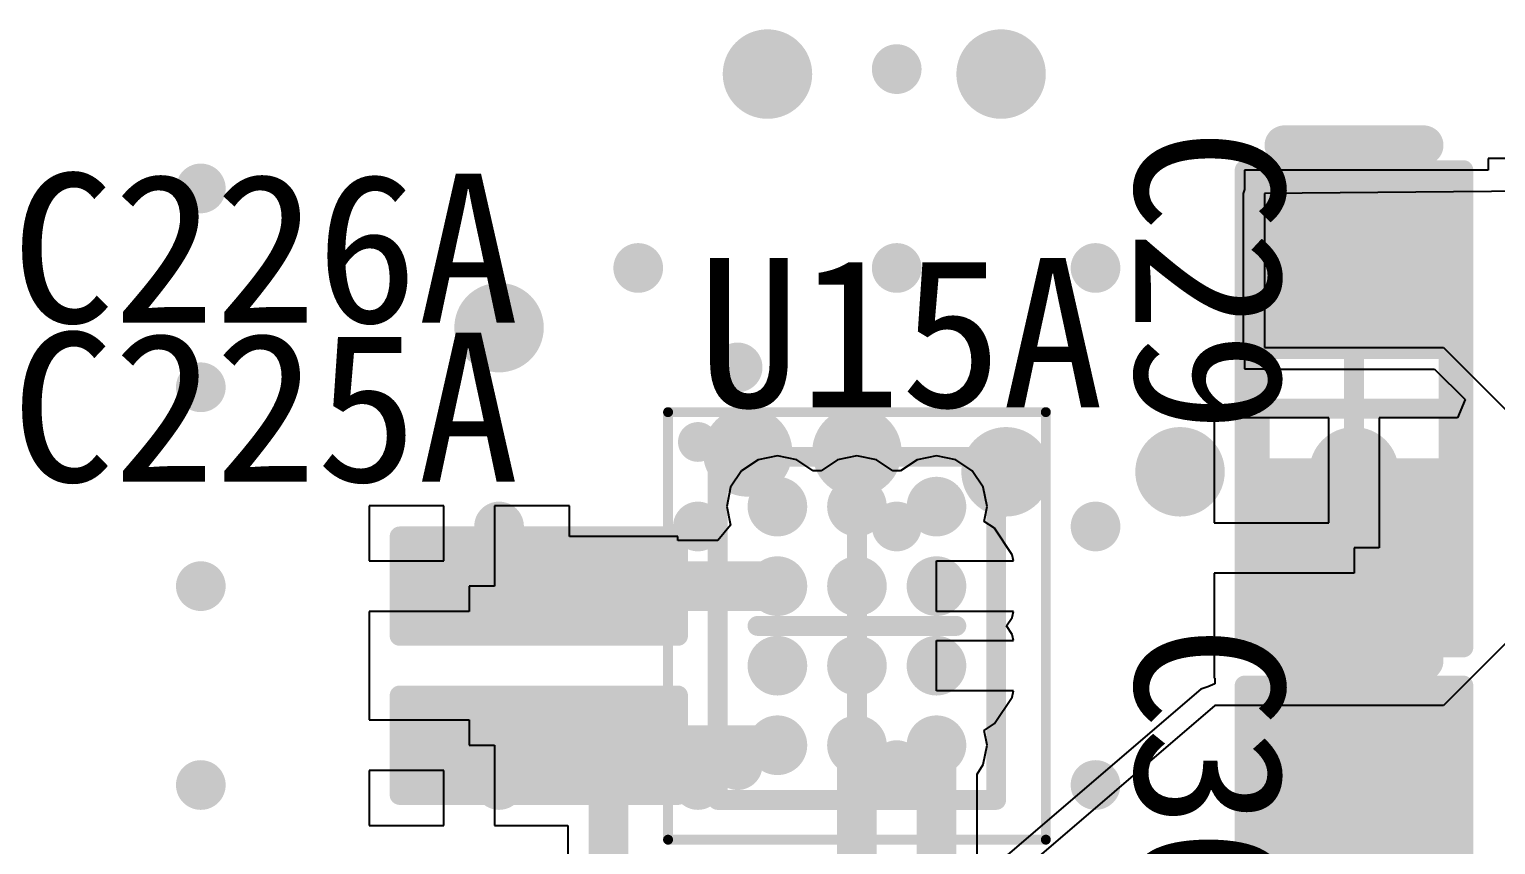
# Model space of a CAD drawing. Header units: millimetres. Extents: x 15 to 120, y 22 to 104.
# Drawn here: x 67.14 to 74.51, y 68.9 to 73 of the extents above; entities that cross this region are included whole.
import ezdxf

# ---------------------------------------------------------------- set-up
doc = ezdxf.new("R2010")
doc.units = ezdxf.units.MM
for name, color, linetype in [('BottomLayer', 5, 'Continuous'), ('Mechanical13', 56, 'Continuous'), ('Mechanical15', 56, 'Continuous'), ('MultiLayer', 9, 'Continuous'), ('TopLayer', 1, 'Continuous'), ('TopOverlay', 2, 'Continuous'), ('TopPaste', 8, 'Continuous'), ('TopSolder', 216, 'Continuous')]:
    doc.layers.add(name, color=color, linetype=linetype)

msp = doc.modelspace()

# ---------------------------------------------------------------- linework, layer by layer
at = {"layer": 'BottomLayer', "const_width": 0.12499848}
for points in [[(67.93750192, 72.20000037999999, 1), (68.06250039999999, 72.20000037999999, 1)], [(70.13750259999999, 71.80000118, 1), (70.26250107999999, 71.80000118, 1)], [(71.43750254, 71.80000118, 1), (71.56250102, 71.80000118, 1)], [(72.43750054, 71.80000118, 1), (72.56249901999999, 71.80000118, 1)], [(73.93750261999999, 71.80000118, 1), (74.06250109999999, 71.80000118, 1)], [(67.93750192, 71.19999983999999, 1), (68.06250039999999, 71.19999983999999, 1)], [(69.43750146, 70.50000124, 1), (69.56249994, 70.50000124, 1)], [(70.437502, 70.50000124, 1), (70.56250048, 70.50000124, 1)], [(71.4375, 70.50000124, 1), (71.56249848, 70.50000124, 1)], [(72.43750054, 70.50000124, 1), (72.56249901999999, 70.50000124, 1)], [(67.93750192, 70.20000184, 1), (68.06250039999999, 70.20000184, 1)], [(67.93750192, 69.2000013, 1), (68.06250039999999, 69.2000013, 1)], [(69.43750146, 69.2000013, 1), (69.56249994, 69.2000013, 1)], [(70.437502, 69.2000013, 1), (70.56250048, 69.2000013, 1)], [(71.4375, 69.2000013, 1), (71.56249848, 69.2000013, 1)], [(72.43750054, 69.2000013, 1), (72.56249901999999, 69.2000013, 1)]]:
    msp.add_lwpolyline(points, format="xyb", close=True, dxfattribs=at)
at = {"layer": 'Mechanical13', "const_width": 0.0999998}
for points in [[(73.32500193999999, 70.21699952), (73.32500193999999, 71.96700109999999)], [(73.32500193999999, 71.96700109999999), (74.27500257999999, 71.96700109999999)], [(74.27500257999999, 70.21699952), (74.27500257999999, 71.96700109999999)], [(70.5999985, 70.85000308), (72.00000078, 70.85000308)], [(70.5999985, 69.12500272), (70.5999985, 70.85000308)], [(72.00000078, 69.12500272), (72.00000078, 70.85000308)], [(69.3850022, 70.36500532), (70.01500094, 70.36500532)], [(69.3850022, 70.03500344), (69.3850022, 70.36500532)], [(70.01500094, 70.03500344), (70.01500094, 70.36500532)], [(73.32500193999999, 70.21699952), (74.27500257999999, 70.21699952)], [(69.3850022, 70.03500344), (70.01500094, 70.03500344)], [(69.3850022, 69.2350025), (69.3850022, 69.56500437999999)], [(69.3850022, 69.56500437999999), (70.01500094, 69.56500437999999)], [(70.01500094, 69.2350025), (70.01500094, 69.56500437999999)], [(73.32500193999999, 67.6249981), (73.32500193999999, 69.37499968)], [(73.32500193999999, 69.37499968), (74.27500257999999, 69.37499968)], [(74.27500257999999, 67.6249981), (74.27500257999999, 69.37499968)], [(69.3850022, 69.2350025), (70.01500094, 69.2350025)], [(70.5999985, 69.12500272), (72.00000078, 69.12500272)]]:
    msp.add_lwpolyline(points, dxfattribs=at)
at = {"layer": 'Mechanical13', "const_width": 0.0499999}
for points in [[(73.30000326, 71.96700109999999, 1), (73.35000062, 71.96700109999999, 1)], [(73.30000326, 71.96700109999999, 1), (73.35000062, 71.96700109999999, 1)], [(74.2500039, 71.96700109999999, 1), (74.30000126, 71.96700109999999, 1)], [(74.2500039, 71.96700109999999, 1), (74.30000126, 71.96700109999999, 1)], [(70.57499982, 70.85000308, 1), (70.62499718, 70.85000308, 1)], [(70.57499982, 70.85000308, 1), (70.62499718, 70.85000308, 1)], [(71.9750021, 70.85000308, 1), (72.02499945999999, 70.85000308, 1)], [(71.9750021, 70.85000308, 1), (72.02499945999999, 70.85000308, 1)], [(69.36000351999999, 70.36500532, 1), (69.41000088, 70.36500532, 1)], [(69.36000351999999, 70.36500532, 1), (69.41000088, 70.36500532, 1)], [(69.99000226, 70.36500532, 1), (70.03999961999999, 70.36500532, 1)], [(69.99000226, 70.36500532, 1), (70.03999961999999, 70.36500532, 1)], [(73.30000326, 70.21699952, 1), (73.35000062, 70.21699952, 1)], [(73.30000326, 70.21699952, 1), (73.35000062, 70.21699952, 1)], [(74.2500039, 70.21699952, 1), (74.30000126, 70.21699952, 1)], [(74.2500039, 70.21699952, 1), (74.30000126, 70.21699952, 1)], [(69.36000351999999, 70.03500344, 1), (69.41000088, 70.03500344, 1)], [(69.36000351999999, 70.03500344, 1), (69.41000088, 70.03500344, 1)], [(69.99000226, 70.03500344, 1), (70.03999961999999, 70.03500344, 1)], [(69.99000226, 70.03500344, 1), (70.03999961999999, 70.03500344, 1)], [(69.36000351999999, 69.56500437999999, 1), (69.41000088, 69.56500437999999, 1)], [(69.36000351999999, 69.56500437999999, 1), (69.41000088, 69.56500437999999, 1)], [(69.99000226, 69.56500437999999, 1), (70.03999961999999, 69.56500437999999, 1)], [(69.99000226, 69.56500437999999, 1), (70.03999961999999, 69.56500437999999, 1)], [(73.30000326, 69.37499968, 1), (73.35000062, 69.37499968, 1)], [(73.30000326, 69.37499968, 1), (73.35000062, 69.37499968, 1)], [(74.2500039, 69.37499968, 1), (74.30000126, 69.37499968, 1)], [(74.2500039, 69.37499968, 1), (74.30000126, 69.37499968, 1)], [(69.36000351999999, 69.2350025, 1), (69.41000088, 69.2350025, 1)], [(69.36000351999999, 69.2350025, 1), (69.41000088, 69.2350025, 1)], [(69.99000226, 69.2350025, 1), (70.03999961999999, 69.2350025, 1)], [(69.99000226, 69.2350025, 1), (70.03999961999999, 69.2350025, 1)], [(70.57499982, 69.12500272, 1), (70.62499718, 69.12500272, 1)], [(70.57499982, 69.12500272, 1), (70.62499718, 69.12500272, 1)], [(71.9750021, 69.12500272, 1), (72.02499945999999, 69.12500272, 1)], [(71.9750021, 69.12500272, 1), (72.02499945999999, 69.12500272, 1)]]:
    msp.add_lwpolyline(points, format="xyb", close=True, dxfattribs=at)
at = {"layer": 'Mechanical15'}
for points, const_width in [([(73.25000082, 69.89200144), (73.25000082, 72.29199917999999)], 0.0999998), ([(73.25000082, 72.29199917999999), (74.35000115999999, 72.29199917999999)], 0.0999998), ([(74.35000115999999, 69.89200144), (74.35000115999999, 72.29199917999999)], 0.0999998), ([(73.80000226, 70.61700126), (73.80000226, 71.56699936)], 0.0999998), ([(70.35000154, 71.07500136), (72.25000028, 71.07500136)], 0.0499999), ([(70.35000154, 68.92500058), (70.35000154, 71.07500136)], 0.0499999), ([(72.25000028, 68.92500058), (72.25000028, 71.07500136)], 0.0499999), ([(73.32500193999999, 71.09199903999999), (74.27500257999999, 71.09199903999999)], 0.0999998), ([(71.29999964, 69.5000007), (71.29999964, 70.50000124)], 0.0999998), ([(69.0000017, 70.45000388), (70.40000144, 70.45000388)], 0.0999998), ([(69.0000017, 69.95000488), (69.0000017, 70.45000388)], 0.0999998), ([(70.40000144, 69.95000488), (70.40000144, 70.45000388)], 0.0999998), ([(69.7000003, 70.03500344), (69.7000003, 70.36500532)], 0.0999998), ([(69.5350019, 70.20000438), (69.86500124, 70.20000438)], 0.0999998), ([(69.0000017, 69.95000488), (70.40000144, 69.95000488)], 0.0999998), ([(70.80000064, 70.00000224), (71.80000118, 70.00000224)], 0.0999998), ([(73.25000082, 69.89200144), (74.35000115999999, 69.89200144)], 0.0999998), ([(69.0000017, 69.15000393999999), (69.0000017, 69.65000294)], 0.0999998), ([(69.0000017, 69.65000294), (70.40000144, 69.65000294)], 0.0999998), ([(70.40000144, 69.15000393999999), (70.40000144, 69.65000294)], 0.0999998), ([(73.25000082, 67.30000002), (73.25000082, 69.69999776)], 0.0999998), ([(73.25000082, 69.69999776), (74.35000115999999, 69.69999776)], 0.0999998), ([(74.35000115999999, 67.30000002), (74.35000115999999, 69.69999776)], 0.0999998), ([(69.7000003, 69.2350025), (69.7000003, 69.56500437999999)], 0.0999998), ([(69.5350019, 69.40000343999999), (69.86500124, 69.40000343999999)], 0.0999998), ([(69.0000017, 69.15000393999999), (70.40000144, 69.15000393999999)], 0.0999998), ([(73.80000226, 68.02499983999999), (73.80000226, 68.97499794)], 0.0999998), ([(70.35000154, 68.92500058), (72.25000028, 68.92500058)], 0.0499999)]:
    msp.add_lwpolyline(points, dxfattribs=dict(at, const_width=const_width))
for points, const_width in [([(73.22500214, 72.29199917999999, 1), (73.27499949999999, 72.29199917999999, 1)], 0.0499999), ([(73.22500214, 72.29199917999999, 1), (73.27499949999999, 72.29199917999999, 1)], 0.0499999), ([(74.32500248, 72.29199917999999, 1), (74.37499984, 72.29199917999999, 1)], 0.0499999), ([(74.32500248, 72.29199917999999, 1), (74.37499984, 72.29199917999999, 1)], 0.0499999), ([(73.77500357999999, 71.56699936, 1), (73.82500094, 71.56699936, 1)], 0.0499999), ([(70.3375022, 71.07500136, 1), (70.36250088, 71.07500136, 1)], 0.02499868), ([(70.3375022, 71.07500136, 1), (70.36250088, 71.07500136, 1)], 0.02499868), ([(72.23750093999999, 71.07500136, 1), (72.26249962, 71.07500136, 1)], 0.02499868), ([(72.23750093999999, 71.07500136, 1), (72.26249962, 71.07500136, 1)], 0.02499868), ([(73.30000326, 71.09199903999999, 1), (73.35000062, 71.09199903999999, 1)], 0.0499999), ([(74.2500039, 71.09199903999999, 1), (74.30000126, 71.09199903999999, 1)], 0.0499999), ([(73.77500357999999, 70.61700126, 1), (73.82500094, 70.61700126, 1)], 0.0499999), ([(71.27500096, 70.50000124, 1), (71.32499831999999, 70.50000124, 1)], 0.0499999), ([(68.97500302, 70.45000388, 1), (69.02500038, 70.45000388, 1)], 0.0499999), ([(68.97500302, 70.45000388, 1), (69.02500038, 70.45000388, 1)], 0.0499999), ([(70.37500276, 70.45000388, 1), (70.42500011999999, 70.45000388, 1)], 0.0499999), ([(70.37500276, 70.45000388, 1), (70.42500011999999, 70.45000388, 1)], 0.0499999), ([(69.67500161999999, 70.36500532, 1), (69.72499898, 70.36500532, 1)], 0.0499999), ([(69.51000322, 70.20000438, 1), (69.56000058, 70.20000438, 1)], 0.0499999), ([(69.84000256, 70.20000438, 1), (69.88999992, 70.20000438, 1)], 0.0499999), ([(69.67500161999999, 70.03500344, 1), (69.72499898, 70.03500344, 1)], 0.0499999), ([(68.97500302, 69.95000488, 1), (69.02500038, 69.95000488, 1)], 0.0499999), ([(68.97500302, 69.95000488, 1), (69.02500038, 69.95000488, 1)], 0.0499999), ([(70.37500276, 69.95000488, 1), (70.42500011999999, 69.95000488, 1)], 0.0499999), ([(70.37500276, 69.95000488, 1), (70.42500011999999, 69.95000488, 1)], 0.0499999), ([(70.77500196, 70.00000224, 1), (70.82499931999999, 70.00000224, 1)], 0.0499999), ([(71.7750025, 70.00000224, 1), (71.82499985999999, 70.00000224, 1)], 0.0499999), ([(73.22500214, 69.89200144, 1), (73.27499949999999, 69.89200144, 1)], 0.0499999), ([(73.22500214, 69.89200144, 1), (73.27499949999999, 69.89200144, 1)], 0.0499999), ([(74.32500248, 69.89200144, 1), (74.37499984, 69.89200144, 1)], 0.0499999), ([(74.32500248, 69.89200144, 1), (74.37499984, 69.89200144, 1)], 0.0499999), ([(68.97500302, 69.65000294, 1), (69.02500038, 69.65000294, 1)], 0.0499999), ([(68.97500302, 69.65000294, 1), (69.02500038, 69.65000294, 1)], 0.0499999), ([(70.37500276, 69.65000294, 1), (70.42500011999999, 69.65000294, 1)], 0.0499999), ([(70.37500276, 69.65000294, 1), (70.42500011999999, 69.65000294, 1)], 0.0499999), ([(73.22500214, 69.69999776, 1), (73.27499949999999, 69.69999776, 1)], 0.0499999), ([(73.22500214, 69.69999776, 1), (73.27499949999999, 69.69999776, 1)], 0.0499999), ([(74.32500248, 69.69999776, 1), (74.37499984, 69.69999776, 1)], 0.0499999), ([(74.32500248, 69.69999776, 1), (74.37499984, 69.69999776, 1)], 0.0499999), ([(69.67500161999999, 69.56500437999999, 1), (69.72499898, 69.56500437999999, 1)], 0.0499999), ([(71.27500096, 69.5000007, 1), (71.32499831999999, 69.5000007, 1)], 0.0499999), ([(69.51000322, 69.40000343999999, 1), (69.56000058, 69.40000343999999, 1)], 0.0499999), ([(69.84000256, 69.40000343999999, 1), (69.88999992, 69.40000343999999, 1)], 0.0499999), ([(69.67500161999999, 69.2350025, 1), (69.72499898, 69.2350025, 1)], 0.0499999), ([(68.97500302, 69.15000393999999, 1), (69.02500038, 69.15000393999999, 1)], 0.0499999), ([(68.97500302, 69.15000393999999, 1), (69.02500038, 69.15000393999999, 1)], 0.0499999), ([(70.37500276, 69.15000393999999, 1), (70.42500011999999, 69.15000393999999, 1)], 0.0499999), ([(70.37500276, 69.15000393999999, 1), (70.42500011999999, 69.15000393999999, 1)], 0.0499999), ([(73.77500357999999, 68.97499794, 1), (73.82500094, 68.97499794, 1)], 0.0499999), ([(70.3375022, 68.92500058, 1), (70.36250088, 68.92500058, 1)], 0.02499868), ([(70.3375022, 68.92500058, 1), (70.36250088, 68.92500058, 1)], 0.02499868), ([(72.23750093999999, 68.92500058, 1), (72.26249962, 68.92500058, 1)], 0.02499868), ([(72.23750093999999, 68.92500058, 1), (72.26249962, 68.92500058, 1)], 0.02499868)]:
    msp.add_lwpolyline(points, format="xyb", close=True, dxfattribs=dict(at, const_width=const_width))
at = {"layer": 'MultiLayer'}
for points, const_width in [([(70.7375014, 72.77500049999999, 1), (70.96249968, 72.77500049999999, 1)], 0.22499828), ([(71.91250285999999, 72.77500049999999, 1), (72.13750114, 72.77500049999999, 1)], 0.22499828), ([(71.43750254, 72.79999918, 1), (71.56250102, 72.79999918, 1)], 0.12499848), ([(67.93750192, 72.20000037999999, 1), (68.06250039999999, 72.20000037999999, 1)], 0.12499848), ([(70.13750259999999, 71.80000118, 1), (70.26250107999999, 71.80000118, 1)], 0.12499848), ([(71.43750254, 71.80000118, 1), (71.56250102, 71.80000118, 1)], 0.12499848), ([(72.43750054, 71.80000118, 1), (72.56249901999999, 71.80000118, 1)], 0.12499848), ([(73.93750261999999, 71.80000118, 1), (74.06250109999999, 71.80000118, 1)], 0.12499848), ([(69.38750155999999, 71.50000177999999, 1), (69.61249984, 71.50000177999999, 1)], 0.22499828), ([(70.6375016, 71.29999964, 1), (70.76250008, 71.29999964, 1)], 0.12499848), ([(67.93750192, 71.19999983999999, 1), (68.06250039999999, 71.19999983999999, 1)], 0.12499848), ([(70.6375016, 70.87500175999999, 1), (70.86249988, 70.87500175999999, 1)], 0.22499828), ([(71.1875005, 70.87500175999999, 1), (71.41249877999999, 70.87500175999999, 1)], 0.22499828), ([(71.93750154, 70.77500196, 1), (72.16249982, 70.77500196, 1)], 0.22499828), ([(72.81250106, 70.77500196, 1), (73.03749934, 70.77500196, 1)], 0.22499828), ([(73.68750057999999, 70.77500196, 1), (73.91249886, 70.77500196, 1)], 0.22499828), ([(70.83750119999999, 70.60000104, 1), (70.96249968, 70.60000104, 1)], 0.12499848), ([(71.2375004, 70.60000104, 1), (71.36249887999999, 70.60000104, 1)], 0.12499848), ([(69.43750146, 70.50000124, 1), (69.56249994, 70.50000124, 1)], 0.12499848), ([(70.437502, 70.50000124, 1), (70.56250048, 70.50000124, 1)], 0.12499848), ([(71.4375, 70.50000124, 1), (71.56249848, 70.50000124, 1)], 0.12499848), ([(72.43750054, 70.50000124, 1), (72.56249901999999, 70.50000124, 1)], 0.12499848), ([(67.93750192, 70.20000184, 1), (68.06250039999999, 70.20000184, 1)], 0.12499848), ([(69.33750166, 70.1999993, 1), (69.46250014, 70.1999993, 1)], 0.12499848), ([(70.83750119999999, 70.20000184, 1), (70.96249968, 70.20000184, 1)], 0.12499848), ([(71.63750214, 70.20000184, 1), (71.76250062, 70.20000184, 1)], 0.12499848), ([(73.4625023, 70.12500072, 1), (73.58750078, 70.12500072, 1)], 0.12499848), ([(73.73750301999999, 70.12500072, 1), (73.8625015, 70.12500072, 1)], 0.12499848), ([(74.01250374, 70.12500072, 1), (74.13750222, 70.12500072, 1)], 0.12499848), ([(70.83750119999999, 69.80000009999999, 1), (70.96249968, 69.80000009999999, 1)], 0.12499848), ([(71.63750214, 69.80000009999999, 1), (71.76250062, 69.80000009999999, 1)], 0.12499848), ([(69.33750166, 69.4000009, 1), (69.46250014, 69.4000009, 1)], 0.12499848), ([(70.6375016, 69.3000011, 1), (70.76250008, 69.3000011, 1)], 0.12499848), ([(71.43750254, 69.3000011, 1), (71.56250102, 69.3000011, 1)], 0.12499848), ([(67.93750192, 69.2000013, 1), (68.06250039999999, 69.2000013, 1)], 0.12499848), ([(69.43750146, 69.2000013, 1), (69.56249994, 69.2000013, 1)], 0.12499848), ([(70.437502, 69.2000013, 1), (70.56250048, 69.2000013, 1)], 0.12499848), ([(71.4375, 69.2000013, 1), (71.56249848, 69.2000013, 1)], 0.12499848), ([(72.43750054, 69.2000013, 1), (72.56249901999999, 69.2000013, 1)], 0.12499848)]:
    msp.add_lwpolyline(points, format="xyb", close=True, dxfattribs=dict(at, const_width=const_width))
at = {"layer": 'TopLayer'}
for p, q in [((75.52501532, 72.34999753999999), (74.47501487999999, 72.34999753999999)), ((74.47501487999999, 72.34999753999999), (74.47501487999999, 72.29257575999999)), ((74.35000115999999, 72.29199917999999), (73.25000336, 72.29199917999999)), ((73.25000336, 72.29199917999999), (73.25000336, 72.19490006)), ((74.35046344, 72.29154197999999), (74.35000115999999, 72.29200172)), ((74.35000115999999, 72.29200172), (74.35000115999999, 72.29199917999999)), ((74.47501487999999, 72.29257575999999), (74.35046344, 72.29154197999999)), ((73.25000336, 72.19490006), (73.24176106, 72.1750017)), ((73.24176106, 72.1750017), (73.24176106, 71.40000198)), ((75.4000016, 72.19200192), (73.35000062, 72.1750017)), ((73.35000062, 72.1750017), (73.35000062, 71.40000198)), ((73.24176106, 71.40000198), (73.25000336, 71.38010362)), ((73.35000062, 71.40000198), (74.25000136, 71.40000198)), ((74.25000136, 71.40000198), (74.57500198, 71.07500136)), ((73.25000336, 71.38010362), (73.25000336, 71.29200118)), ((73.25000336, 71.29200118), (73.34942404, 71.29200118)), ((73.34942404, 71.29200118), (73.35000062, 71.29176242)), ((73.35000062, 71.29176242), (74.20516528, 71.29176242)), ((74.20516528, 71.29176242), (74.35853809999999, 71.1383896)), ((74.35853809999999, 71.1383896), (74.32027045999999, 71.04599963999999)), ((73.67300225999999, 71.04599963999999), (73.09600316, 71.04599963999999)), ((73.09600316, 71.04599963999999), (73.09600316, 70.51900044)), ((73.67300225999999, 70.51900044), (73.67300225999999, 71.04599963999999)), ((74.32027045999999, 71.04599963999999), (73.92700226, 71.04599963999999)), ((73.92700226, 71.04599963999999), (73.92700226, 70.39200043999999)), ((70.80245681999999, 70.83549459999999), (70.71976203999999, 70.78023944)), ((70.90000044, 70.85489765999999), (70.80245681999999, 70.83549459999999)), ((70.99754406, 70.83549459999999), (70.90000044, 70.85489765999999)), ((71.0802363, 70.78023944), (70.99754406, 70.83549459999999)), ((71.20245602, 70.83549459999999), (71.11976378, 70.78023944)), ((71.29999964, 70.85489765999999), (71.20245602, 70.83549459999999)), ((71.39754325999999, 70.83549459999999), (71.29999964, 70.85489765999999)), ((71.48023549999999, 70.78023944), (71.39754325999999, 70.83549459999999)), ((71.60245776, 70.83549459999999), (71.51976551999999, 70.78023944)), ((71.70000137999999, 70.85489765999999), (71.60245776, 70.83549459999999)), ((71.797545, 70.83549459999999), (71.70000137999999, 70.85489765999999)), ((71.88023978, 70.78023944), (71.797545, 70.83549459999999)), ((70.71976203999999, 70.78023944), (70.66450687999999, 70.69754465999999)), ((71.11976378, 70.78023944), (71.0802363, 70.78023944)), ((71.51976551999999, 70.78023944), (71.48023549999999, 70.78023944)), ((71.93549494, 70.69754465999999), (71.88023978, 70.78023944)), ((70.66450687999999, 70.69754465999999), (70.64510382, 70.60000104)), ((71.954898, 70.60000104), (71.93549494, 70.69754465999999)), ((69.223001, 70.60400408), (68.8460015, 70.60400408)), ((68.8460015, 70.60400408), (68.8460015, 70.32700437999999)), ((69.223001, 70.32700437999999), (69.223001, 70.60400408)), ((69.8540005, 70.60400408), (69.477001, 70.60400408)), ((69.477001, 70.60400408), (69.477001, 70.20000438)), ((69.8540005, 70.45000388), (69.8540005, 70.60400408)), ((70.64510382, 70.60000104), (70.66366106, 70.50670937999999)), ((71.94007456, 70.52547489999999), (71.954898, 70.60000104)), ((70.66366106, 70.50670937999999), (70.60022201999999, 70.42940702)), ((71.99126826, 70.49126872), (71.94007456, 70.52547489999999)), ((73.09600316, 70.51900044), (73.67300225999999, 70.51900044)), ((70.40000144, 70.45000388), (69.8540005, 70.45000388)), ((70.40000144, 70.42940702), (70.40000144, 70.45000388)), ((72.08055942, 70.35763424), (71.99126826, 70.49126872)), ((70.60022201999999, 70.42940702), (70.40000144, 70.42940702)), ((72.08665288, 70.32700184), (72.08055942, 70.35763424)), ((73.92700226, 70.39200043999999), (73.80000226, 70.39200043999999)), ((73.80000226, 70.39200043999999), (73.80000226, 70.26500044)), ((68.8460015, 70.32700437999999), (69.223001, 70.32700437999999)), ((71.70000137999999, 70.07300183999999), (71.70000137999999, 70.32700184)), ((71.70000137999999, 70.32700184), (72.08665288, 70.32700184)), ((73.80000226, 70.26500044), (73.09600316, 70.26500044)), ((73.09600316, 70.26500044), (73.09600316, 69.73800124)), ((69.477001, 70.20000438), (69.35000099999999, 70.20000438)), ((69.35000099999999, 70.20000438), (69.35000099999999, 70.07300438)), ((69.35000099999999, 70.07300438), (68.8460015, 70.07300438)), ((68.8460015, 70.07300438), (68.8460015, 69.79600468)), ((72.08665288, 70.07300183999999), (71.70000137999999, 70.07300183999999)), ((72.08055942, 70.04236944), (72.08665288, 70.07300183999999)), ((72.05225112, 70.00000224), (72.08055942, 70.04236944)), ((72.08055942, 69.9576325), (72.05225112, 70.00000224)), ((71.70000137999999, 69.6730001), (71.70000137999999, 69.9270001)), ((71.70000137999999, 69.9270001), (72.08665288, 69.9270001)), ((72.08665288, 69.9270001), (72.08055942, 69.9576325)), ((74.57500198, 69.92500111999999), (74.25000136, 69.6000005)), ((68.8460015, 69.79600468), (68.8460015, 69.52700344)), ((73.06527932, 69.69385858), (73.0295593, 69.6821822)), ((73.09999857999999, 69.70824006), (73.06527932, 69.69385858)), ((73.09600316, 69.73800124), (73.09999857999999, 69.73800124)), ((73.09999857999999, 69.73800124), (73.09999857999999, 69.70824006)), ((72.08665288, 69.6730001), (71.70000137999999, 69.6730001)), ((71.99126826, 69.50873322), (72.08055942, 69.6423677)), ((73.0295593, 69.6821822), (72.00996012, 68.80823932)), ((72.08055942, 69.6423677), (72.08665288, 69.6730001)), ((73.10000112, 69.6000005), (72.05000068, 68.69999976)), ((74.25000136, 69.6000005), (73.10000112, 69.6000005)), ((68.8460015, 69.52700344), (69.35000099999999, 69.52700344)), ((69.35000099999999, 69.52700344), (69.35000099999999, 69.40000343999999)), ((71.94007456, 69.47452704), (71.99126826, 69.50873322)), ((71.954898, 69.4000009), (71.94007456, 69.47452704)), ((69.35000099999999, 69.40000343999999), (69.477001, 69.40000343999999)), ((69.477001, 69.40000343999999), (69.477001, 68.99600373999999)), ((71.93549494, 69.30245728), (71.954898, 69.4000009)), ((69.223001, 69.27300344), (68.8460015, 69.27300344)), ((68.8460015, 69.27300344), (68.8460015, 68.99600373999999)), ((69.223001, 68.99600373999999), (69.223001, 69.27300344)), ((71.9039202, 69.25520311999999), (71.93549494, 69.30245728)), ((71.9039202, 68.80823932), (71.9039202, 69.25520311999999)), ((68.8460015, 68.99600373999999), (69.223001, 68.99600373999999)), ((69.477001, 68.99600373999999), (69.84608331999999, 68.99600373999999)), ((69.84608331999999, 68.99600373999999), (69.84608331999999, 68.74999966))]:
    msp.add_line(p, q, dxfattribs=at)
for points, const_width in [([(71.43750254, 72.79999918, 1), (71.56250102, 72.79999918, 1)], 0.12499848), ([(70.82500186, 70.60000104, 1), (70.97499902, 70.60000104, 1)], 0.1499997), ([(71.22500106, 70.60000104, 1), (71.37499822, 70.60000104, 1)], 0.1499997), ([(71.62500279999999, 70.60000104, 1), (71.77499996, 70.60000104, 1)], 0.1499997), ([(70.83750119999999, 70.60000104, 1), (70.96249968, 70.60000104, 1)], 0.12499848), ([(71.2375004, 70.60000104, 1), (71.36249887999999, 70.60000104, 1)], 0.12499848), ([(69.33750166, 70.1999993, 1), (69.46250014, 70.1999993, 1)], 0.12499848), ([(69.98750543999999, 70.20000184, 1), (70.11250392, 70.20000184, 1)], 0.12499848), ([(70.82500186, 70.20000184, 1), (70.97499902, 70.20000184, 1)], 0.1499997), ([(70.83750119999999, 70.20000184, 1), (70.96249968, 70.20000184, 1)], 0.12499848), ([(70.83750119999999, 70.20000184, 1), (70.96249968, 70.20000184, 1)], 0.12499848), ([(71.22500106, 70.20000184, 1), (71.37499822, 70.20000184, 1)], 0.1499997), ([(71.62500279999999, 70.20000184, 1), (71.77499996, 70.20000184, 1)], 0.1499997), ([(71.63750214, 70.20000184, 1), (71.76250062, 70.20000184, 1)], 0.12499848), ([(73.4625023, 70.12500072, 1), (73.58750078, 70.12500072, 1)], 0.12499848), ([(73.73750301999999, 70.12500072, 1), (73.8625015, 70.12500072, 1)], 0.12499848), ([(74.01250374, 70.12500072, 1), (74.13750222, 70.12500072, 1)], 0.12499848), ([(70.82500186, 69.80000009999999, 1), (70.97499902, 69.80000009999999, 1)], 0.1499997), ([(70.83750119999999, 69.80000009999999, 1), (70.96249968, 69.80000009999999, 1)], 0.12499848), ([(71.22500106, 69.80000009999999, 1), (71.37499822, 69.80000009999999, 1)], 0.1499997), ([(71.62500279999999, 69.80000009999999, 1), (71.77499996, 69.80000009999999, 1)], 0.1499997), ([(71.63750214, 69.80000009999999, 1), (71.76250062, 69.80000009999999, 1)], 0.12499848), ([(70.82500186, 69.4000009, 1), (70.97499902, 69.4000009, 1)], 0.1499997), ([(71.22500106, 69.4000009, 1), (71.37499822, 69.4000009, 1)], 0.1499997), ([(71.62500279999999, 69.4000009, 1), (71.77499996, 69.4000009, 1)], 0.1499997), ([(69.33750166, 69.4000009, 1), (69.46250014, 69.4000009, 1)], 0.12499848), ([(70.00000224, 69.40000343999999, 1), (70.10000203999999, 69.40000343999999, 1)], 0.0999998), ([(70.00000224, 69.40000343999999, 1), (70.10000203999999, 69.40000343999999, 1)], 0.0999998), ([(70.00000478, 69.4000009, 1), (70.10000457999999, 69.4000009, 1)], 0.0999998), ([(70.00000478, 69.4000009, 1), (70.10000457999999, 69.4000009, 1)], 0.0999998), ([(70.85000054, 69.4000009, 1), (70.95000034, 69.4000009, 1)], 0.0999998), ([(71.24999973999999, 69.4000009, 1), (71.34999954, 69.4000009, 1)], 0.0999998), ([(71.65000148, 69.4000009, 1), (71.75000127999999, 69.4000009, 1)], 0.0999998)]:
    msp.add_lwpolyline(points, format="xyb", close=True, dxfattribs=dict(at, const_width=const_width))
for points, const_width in [([(70.05000468, 70.20000184), (70.90000044, 70.20000184)], 0.2499995), ([(70.05000213999999, 69.40000343999999), (70.05000468, 69.4000009)], 0.1999996), ([(70.05000213999999, 68.74999966), (70.05000213999999, 69.40000343999999)], 0.1999996), ([(70.05000468, 69.4000009), (70.90000044, 69.4000009)], 0.1999996), ([(71.29999964, 68.79999955999999), (71.29999964, 69.4000009)], 0.1999996), ([(71.70000137999999, 68.69999976), (71.70000137999999, 69.4000009)], 0.1999996)]:
    msp.add_lwpolyline(points, dxfattribs=dict(at, const_width=const_width))
for points in [[(73.35000316, 71.39200097999999), (74.25000136, 71.39200097999999), (73.35000316, 72.19199938), (74.25000136, 72.19199938)], [(73.35000316, 69.99200124), (74.25000136, 69.99200124), (73.35000316, 70.79199964), (74.25000136, 70.79199964)], [(69.6000005, 70.05000468), (69.6000005, 70.35000407999999), (69.10000149999999, 70.05000468), (69.10000149999999, 70.35000407999999)], [(70.30000163999999, 70.05000468), (70.30000163999999, 70.35000407999999), (69.80000264, 70.05000468), (69.80000264, 70.35000407999999)], [(69.6000005, 69.25000374), (69.6000005, 69.55000314), (69.10000149999999, 69.25000374), (69.10000149999999, 69.55000314)], [(70.30000163999999, 69.25000374), (70.30000163999999, 69.55000314), (69.80000264, 69.25000374), (69.80000264, 69.55000314)], [(73.35000316, 68.79999955999999), (74.25000136, 68.79999955999999), (73.35000316, 69.59999796), (74.25000136, 69.59999796)]]:
    msp.add_solid(points, dxfattribs=at)
at = {"layer": 'TopOverlay'}
for points, const_width in [([(73.45000042, 72.41706624), (74.15000155999999, 72.41706624)], 0.1999996), ([(70.5999985, 70.85000308), (72.00000078, 70.85000308)], 0.0999998), ([(70.5999985, 69.12500272), (70.5999985, 70.85000308)], 0.0999998), ([(72.00000078, 69.12500272), (72.00000078, 70.85000308)], 0.0999998), ([(73.45000042, 69.82506482), (74.15000155999999, 69.82506482)], 0.1999996), ([(70.5999985, 69.12500272), (72.00000078, 69.12500272)], 0.0999998)]:
    msp.add_lwpolyline(points, dxfattribs=dict(at, const_width=const_width))
for points, const_width in [([(73.40000051999999, 72.41706624, 1), (73.50000032, 72.41706624, 1)], 0.0999998), ([(74.10000165999999, 72.41706624, 1), (74.20000146, 72.41706624, 1)], 0.0999998), ([(70.55000113999999, 70.92500165999999, 1), (70.45000134, 70.92500165999999, 1)], 0.0999998), ([(70.42500265999999, 70.92500165999999, 1), (70.47500002, 70.92500165999999, 1)], 0.0499999), ([(70.52500246, 70.92500165999999, 1), (70.57499982, 70.92500165999999, 1)], 0.0499999), ([(70.57499982, 70.85000308, 1), (70.62499718, 70.85000308, 1)], 0.0499999), ([(70.57499982, 70.85000308, 1), (70.62499718, 70.85000308, 1)], 0.0499999), ([(71.9750021, 70.85000308, 1), (72.02499945999999, 70.85000308, 1)], 0.0499999), ([(71.9750021, 70.85000308, 1), (72.02499945999999, 70.85000308, 1)], 0.0499999), ([(73.40000051999999, 69.82506482, 1), (73.50000032, 69.82506482, 1)], 0.0999998), ([(74.10000165999999, 69.82506482, 1), (74.20000146, 69.82506482, 1)], 0.0999998), ([(70.57499982, 69.12500272, 1), (70.62499718, 69.12500272, 1)], 0.0499999), ([(70.57499982, 69.12500272, 1), (70.62499718, 69.12500272, 1)], 0.0499999), ([(71.9750021, 69.12500272, 1), (72.02499945999999, 69.12500272, 1)], 0.0499999), ([(71.9750021, 69.12500272, 1), (72.02499945999999, 69.12500272, 1)], 0.0499999)]:
    msp.add_lwpolyline(points, format="xyb", close=True, dxfattribs=dict(at, const_width=const_width))
at = {"layer": 'TopPaste', "const_width": 0.1499997}
for points in [[(70.82500186, 70.60000104, 1), (70.97499902, 70.60000104, 1)], [(70.82500186, 70.60000104, 1), (70.97499902, 70.60000104, 1)], [(71.22500106, 70.60000104, 1), (71.37499822, 70.60000104, 1)], [(71.22500106, 70.60000104, 1), (71.37499822, 70.60000104, 1)], [(71.62500279999999, 70.60000104, 1), (71.77499996, 70.60000104, 1)], [(71.62500279999999, 70.60000104, 1), (71.77499996, 70.60000104, 1)], [(70.82500186, 70.20000184, 1), (70.97499902, 70.20000184, 1)], [(70.82500186, 70.20000184, 1), (70.97499902, 70.20000184, 1)], [(71.22500106, 70.20000184, 1), (71.37499822, 70.20000184, 1)], [(71.22500106, 70.20000184, 1), (71.37499822, 70.20000184, 1)], [(71.62500279999999, 70.20000184, 1), (71.77499996, 70.20000184, 1)], [(71.62500279999999, 70.20000184, 1), (71.77499996, 70.20000184, 1)], [(70.82500186, 69.80000009999999, 1), (70.97499902, 69.80000009999999, 1)], [(70.82500186, 69.80000009999999, 1), (70.97499902, 69.80000009999999, 1)], [(71.22500106, 69.80000009999999, 1), (71.37499822, 69.80000009999999, 1)], [(71.22500106, 69.80000009999999, 1), (71.37499822, 69.80000009999999, 1)], [(71.62500279999999, 69.80000009999999, 1), (71.77499996, 69.80000009999999, 1)], [(71.62500279999999, 69.80000009999999, 1), (71.77499996, 69.80000009999999, 1)], [(70.82500186, 69.4000009, 1), (70.97499902, 69.4000009, 1)], [(70.82500186, 69.4000009, 1), (70.97499902, 69.4000009, 1)], [(71.22500106, 69.4000009, 1), (71.37499822, 69.4000009, 1)], [(71.22500106, 69.4000009, 1), (71.37499822, 69.4000009, 1)], [(71.62500279999999, 69.4000009, 1), (71.77499996, 69.4000009, 1)], [(71.62500279999999, 69.4000009, 1), (71.77499996, 69.4000009, 1)]]:
    msp.add_lwpolyline(points, format="xyb", close=True, dxfattribs=at)
at = {"layer": 'TopPaste'}
for points in [[(73.35000316, 71.39200097999999), (74.25000136, 71.39200097999999), (73.35000316, 72.19199938), (74.25000136, 72.19199938)], [(73.35000316, 71.39200097999999), (74.25000136, 71.39200097999999), (73.35000316, 72.19199938), (74.25000136, 72.19199938)], [(73.35000316, 69.99200124), (74.25000136, 69.99200124), (73.35000316, 70.79199964), (74.25000136, 70.79199964)], [(73.35000316, 69.99200124), (74.25000136, 69.99200124), (73.35000316, 70.79199964), (74.25000136, 70.79199964)], [(69.6000005, 70.05000468), (69.6000005, 70.35000407999999), (69.10000149999999, 70.05000468), (69.10000149999999, 70.35000407999999)], [(69.6000005, 70.05000468), (69.6000005, 70.35000407999999), (69.10000149999999, 70.05000468), (69.10000149999999, 70.35000407999999)], [(70.30000163999999, 70.05000468), (70.30000163999999, 70.35000407999999), (69.80000264, 70.05000468), (69.80000264, 70.35000407999999)], [(70.30000163999999, 70.05000468), (70.30000163999999, 70.35000407999999), (69.80000264, 70.05000468), (69.80000264, 70.35000407999999)], [(69.6000005, 69.25000374), (69.6000005, 69.55000314), (69.10000149999999, 69.25000374), (69.10000149999999, 69.55000314)], [(69.6000005, 69.25000374), (69.6000005, 69.55000314), (69.10000149999999, 69.25000374), (69.10000149999999, 69.55000314)], [(70.30000163999999, 69.25000374), (70.30000163999999, 69.55000314), (69.80000264, 69.25000374), (69.80000264, 69.55000314)], [(70.30000163999999, 69.25000374), (70.30000163999999, 69.55000314), (69.80000264, 69.25000374), (69.80000264, 69.55000314)], [(73.35000316, 68.79999955999999), (74.25000136, 68.79999955999999), (73.35000316, 69.59999796), (74.25000136, 69.59999796)], [(73.35000316, 68.79999955999999), (74.25000136, 68.79999955999999), (73.35000316, 69.59999796), (74.25000136, 69.59999796)]]:
    msp.add_solid(points, dxfattribs=at)
at = {"layer": 'TopSolder', "const_width": 0.10999978}
for points in [[(70.84500182, 70.60000104, 1), (70.95499905999999, 70.60000104, 1)], [(70.84500182, 70.60000104, 1), (70.95499905999999, 70.60000104, 1)], [(71.24500101999999, 70.60000104, 1), (71.35499826, 70.60000104, 1)], [(71.24500101999999, 70.60000104, 1), (71.35499826, 70.60000104, 1)], [(71.64500276, 70.60000104, 1), (71.755, 70.60000104, 1)], [(71.64500276, 70.60000104, 1), (71.755, 70.60000104, 1)], [(70.84500182, 70.20000184, 1), (70.95499905999999, 70.20000184, 1)], [(70.84500182, 70.20000184, 1), (70.95499905999999, 70.20000184, 1)], [(71.24500101999999, 70.20000184, 1), (71.35499826, 70.20000184, 1)], [(71.24500101999999, 70.20000184, 1), (71.35499826, 70.20000184, 1)], [(71.64500276, 70.20000184, 1), (71.755, 70.20000184, 1)], [(71.64500276, 70.20000184, 1), (71.755, 70.20000184, 1)], [(70.84500182, 69.80000009999999, 1), (70.95499905999999, 69.80000009999999, 1)], [(70.84500182, 69.80000009999999, 1), (70.95499905999999, 69.80000009999999, 1)], [(71.24500101999999, 69.80000009999999, 1), (71.35499826, 69.80000009999999, 1)], [(71.24500101999999, 69.80000009999999, 1), (71.35499826, 69.80000009999999, 1)], [(71.64500276, 69.80000009999999, 1), (71.755, 69.80000009999999, 1)], [(71.64500276, 69.80000009999999, 1), (71.755, 69.80000009999999, 1)], [(70.84500182, 69.4000009, 1), (70.95499905999999, 69.4000009, 1)], [(70.84500182, 69.4000009, 1), (70.95499905999999, 69.4000009, 1)], [(71.24500101999999, 69.4000009, 1), (71.35499826, 69.4000009, 1)], [(71.24500101999999, 69.4000009, 1), (71.35499826, 69.4000009, 1)], [(71.64500276, 69.4000009, 1), (71.755, 69.4000009, 1)], [(71.64500276, 69.4000009, 1), (71.755, 69.4000009, 1)]]:
    msp.add_lwpolyline(points, format="xyb", close=True, dxfattribs=at)
at = {"layer": 'TopSolder'}
for points in [[(73.30000326, 71.34200108), (74.30000126, 71.34200108), (73.30000326, 72.24199928), (74.30000126, 72.24199928)], [(73.30000326, 71.34200108), (74.30000126, 71.34200108), (73.30000326, 72.24199928), (74.30000126, 72.24199928)], [(73.30000326, 69.94200133999999), (74.30000126, 69.94200133999999), (73.30000326, 70.84199953999999), (74.30000126, 70.84199953999999)], [(73.30000326, 69.94200133999999), (74.30000126, 69.94200133999999), (73.30000326, 70.84199953999999), (74.30000126, 70.84199953999999)], [(69.6500004, 70.00000478), (69.6500004, 70.40000398), (69.0500016, 70.00000478), (69.0500016, 70.40000398)], [(69.6500004, 70.00000478), (69.6500004, 70.40000398), (69.0500016, 70.00000478), (69.0500016, 70.40000398)], [(70.35000154, 70.00000478), (70.35000154, 70.40000398), (69.75000274, 70.00000478), (69.75000274, 70.40000398)], [(70.35000154, 70.00000478), (70.35000154, 70.40000398), (69.75000274, 70.00000478), (69.75000274, 70.40000398)], [(73.30000326, 68.74999966), (74.30000126, 68.74999966), (73.30000326, 69.64999786), (74.30000126, 69.64999786)], [(73.30000326, 68.74999966), (74.30000126, 68.74999966), (73.30000326, 69.64999786), (74.30000126, 69.64999786)], [(69.6500004, 69.20000384), (69.6500004, 69.60000303999999), (69.0500016, 69.20000384), (69.0500016, 69.60000303999999)], [(69.6500004, 69.20000384), (69.6500004, 69.60000303999999), (69.0500016, 69.20000384), (69.0500016, 69.60000303999999)], [(70.35000154, 69.20000384), (70.35000154, 69.60000303999999), (69.75000274, 69.20000384), (69.75000274, 69.60000303999999)], [(70.35000154, 69.20000384), (70.35000154, 69.60000303999999), (69.75000274, 69.20000384), (69.75000274, 69.60000303999999)]]:
    msp.add_solid(points, dxfattribs=at)

# ---------------------------------------------------------------- texts
at = {"layer": 'TopOverlay'}
for s, rotation, p in [('C29', 270, (72.70000191999999, 72.49999978)), ('C226A', 360, (67.05000052, 71.52499791999999)), ('U15A', 360, (70.50000124, 71.10000004)), ('C225A', 360, (67.05000052, 70.72499952)), ('C30', 270, (72.70000191999999, 69.99999969999999))]:
    msp.add_text(s, height=0.75000104, rotation=rotation, dxfattribs=at).set_placement(p)

doc.saveas('drawing.dxf')
